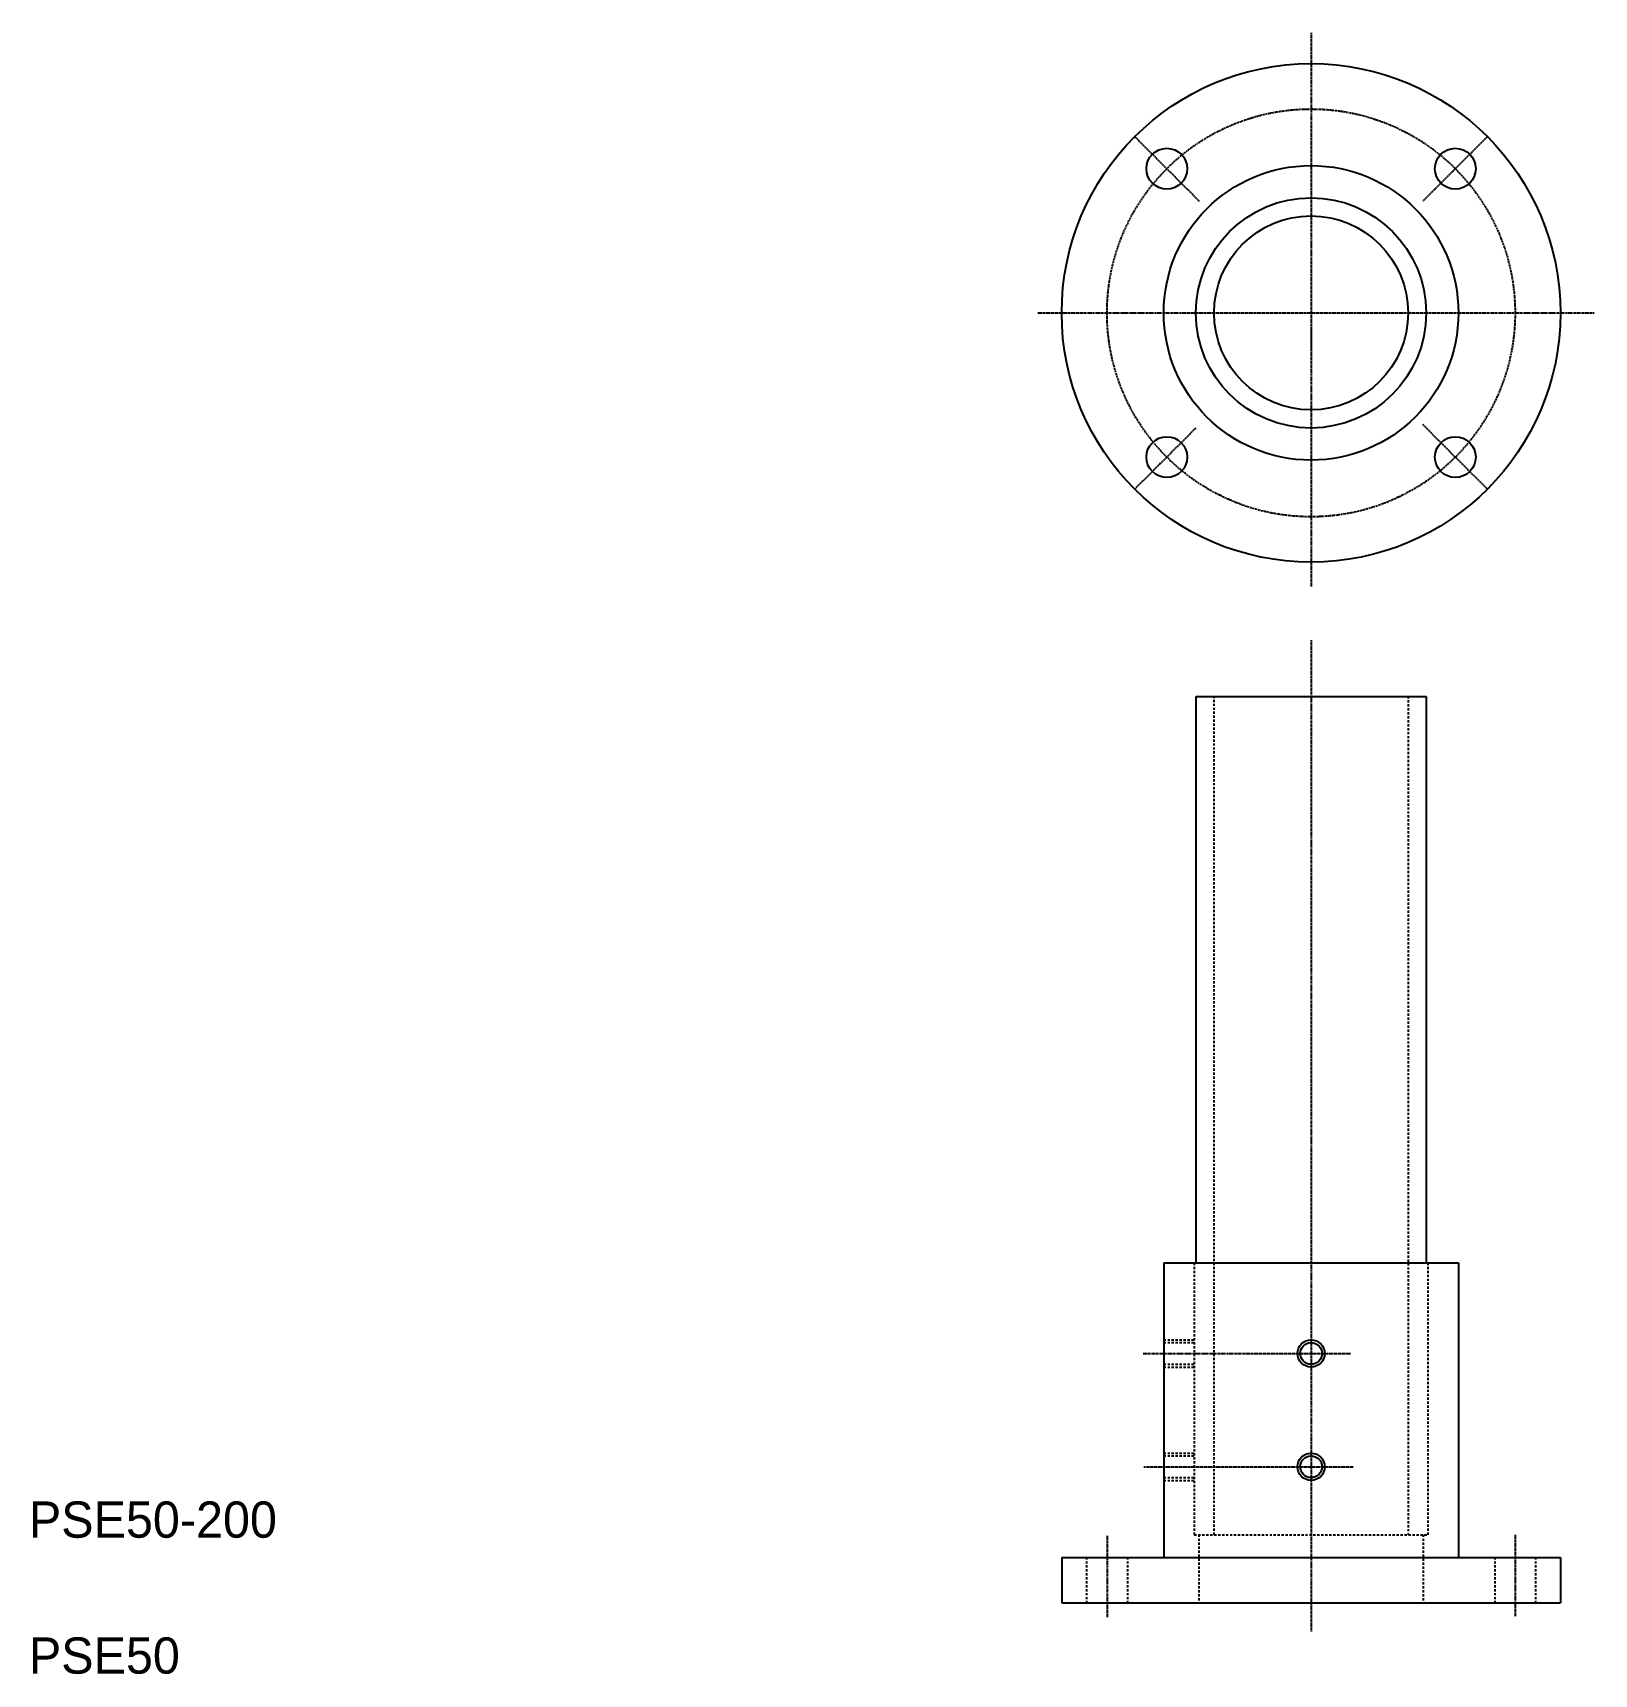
# Model space of a CAD drawing. Extents: x 21 to 365, y 20 to 382.
import ezdxf

# ---------------------------------------------------------------- set-up
doc = ezdxf.new("R2010")
doc.units = 0
doc.header["$LTSCALE"] = 0.25
doc.linetypes.add('CENTER', pattern=[2, 1.25, -0.25, 0.25, -0.25])
doc.linetypes.add('DASHED', pattern=[3.5, 2, -1.5])
doc.layers.get('0').update_dxf_attribs({"linetype": 'CONTINUOUS'})
doc.layers.add('CENTER', color=1, linetype='CENTER')

msp = doc.modelspace()

# ---------------------------------------------------------------- linework, layer by layer
for p, q in [((277.4, 235.66), (328.2, 235.66)), ((270.3, 110.66), (335.3, 110.66)), ((328.55, 95.66), (328.55, 95.66)), ((328.55, 80.66), (328.55, 80.66)), ((247.8, 45.66), (357.8, 45.66)), ((247.8, 35.66), (357.8, 35.66))]:
    msp.add_line(p, q)
at = {"color": 7, "linetype": 'CONTINUOUS'}
for p, q in [((277.4, 235.66), (277.4, 110.66)), ((328.2, 235.66), (328.2, 110.66)), ((270.3, 110.66), (270.3, 45.66)), ((335.3, 110.66), (335.3, 45.66)), ((247.8, 45.66), (247.8, 35.66)), ((357.8, 45.66), (357.8, 35.66))]:
    msp.add_line(p, q, dxfattribs=at)
at = {"color": 3, "linetype": 'DASHED'}
for p, q in [((281.4, 50.66), (281.4, 235.66)), ((324.2, 235.66), (324.2, 50.66)), ((277.05, 110.66), (277.05, 50.66)), ((328.55, 110.66), (328.55, 50.66)), ((270.3, 93.66), (277.05, 93.66)), ((270.3, 93.06), (277.05, 93.06)), ((270.3, 88.26), (277.05, 88.26)), ((270.3, 87.66), (277.05, 87.66)), ((270.3, 68.66), (277.05, 68.66)), ((270.3, 68.06), (277.05, 68.06)), ((270.3, 63.26), (277.05, 63.26)), ((270.3, 62.66), (277.05, 62.66)), ((277.05, 50.66), (328.55, 50.66)), ((278.05, 50.66), (278.05, 35.66)), ((327.55, 50.66), (327.55, 35.66)), ((253.3, 45.66), (253.3, 35.66)), ((262.3, 45.66), (262.3, 35.66)), ((343.3, 45.66), (343.3, 35.66)), ((352.3, 45.66), (352.3, 35.66))]:
    msp.add_line(p, q, dxfattribs=at)
for centre, radius in [((302.8, 320.28), 55), ((270.98, 352.1), 4.5), ((334.62, 352.1), 4.5), ((302.8, 320.28), 32.5), ((302.8, 320.28), 25.4), ((302.8, 320.28), 21.4), ((270.98, 288.46), 4.5), ((334.62, 288.46), 4.5), ((302.8, 90.66), 2.4), ((302.8, 65.66), 2.4)]:
    msp.add_circle(centre, radius)
at = {"color": 3}
for centre in [(302.8, 90.66), (302.8, 65.66)]:
    msp.add_circle(centre, 3, dxfattribs=at)
at = {"layer": 'CENTER', "color": 1, "linetype": 'CENTER'}
for p, q in [((302.8, 382.08), (302.8, 259.85)), ((263.91, 359.17), (278.22, 344.86)), ((341.69, 359.17), (327.38, 344.86)), ((242.51, 320.28), (365.24, 320.28)), ((302.8, 316.28), (302.8, 312.28)), ((277.4, 294.88), (263.91, 281.39)), ((327.38, 295.7), (341.69, 281.39)), ((302.8, 248.06), (302.8, 29.29)), ((265.74, 90.66), (311.65, 90.66)), ((265.93, 65.66), (312.11, 65.66)), ((257.8, 50.44), (257.8, 32.48)), ((347.8, 50.66), (347.8, 32.7))]:
    msp.add_line(p, q, dxfattribs=at)
msp.add_circle((302.8, 320.28), 45, dxfattribs=at)

# ---------------------------------------------------------------- texts
for s, p in [('PSE50-200', (20, 50)), ('PSE50', (20, 20))]:
    msp.add_text(s, height=8).set_placement(p)

doc.saveas('drawing.dxf')
